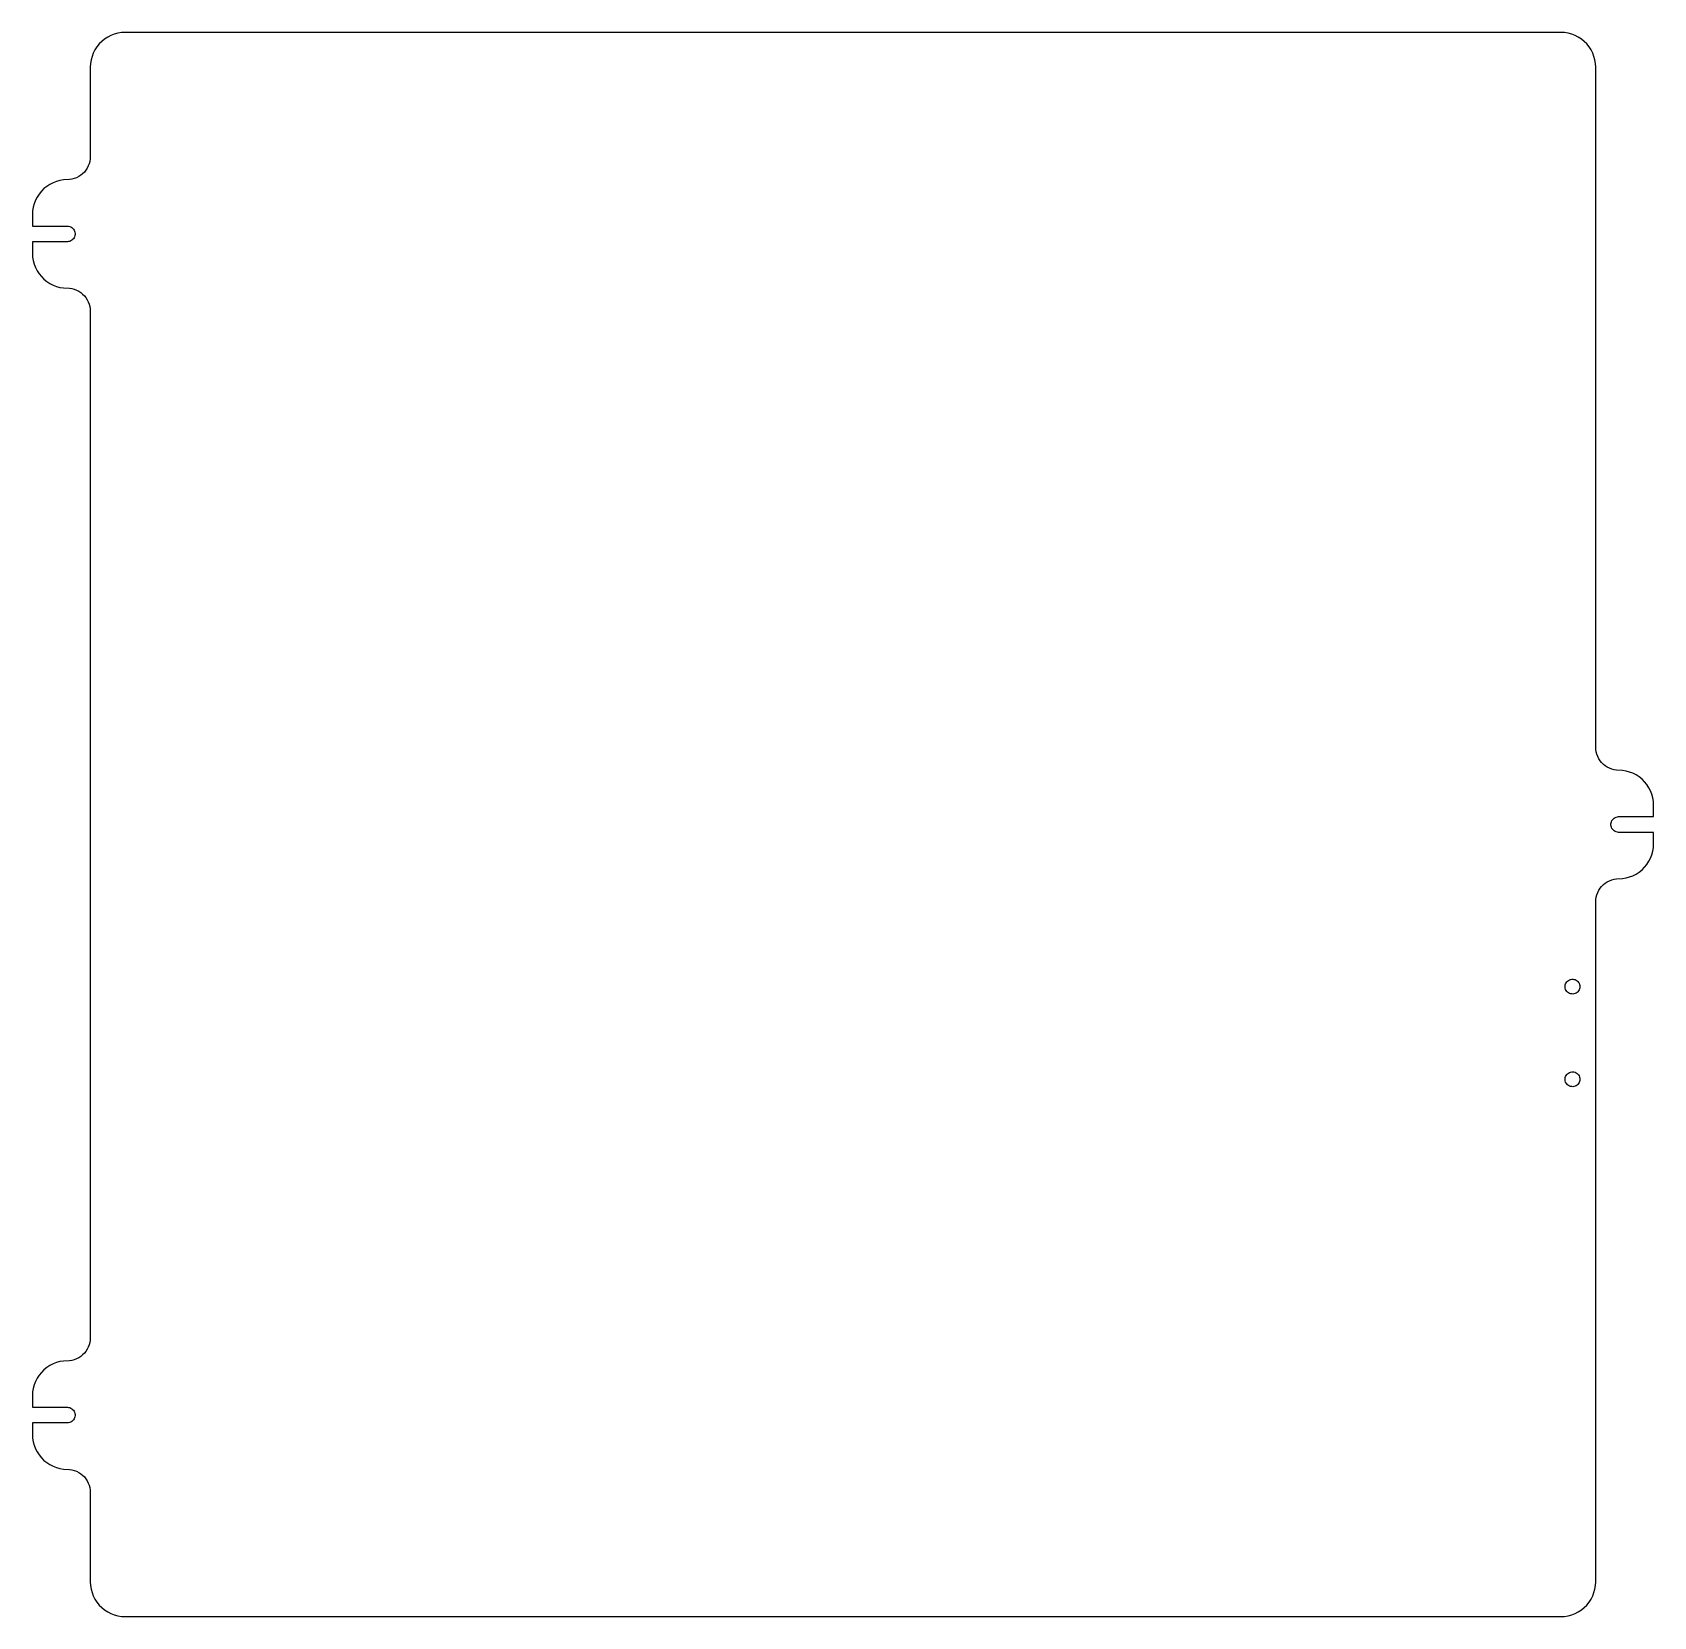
# Model space of a CAD drawing. Header units: metres. Extents: x -175 to 175, y -171 to 171.
import ezdxf

# ---------------------------------------------------------------- set-up
doc = ezdxf.new("R2010")
doc.units = ezdxf.units.M

msp = doc.modelspace()

# ---------------------------------------------------------------- linework, layer by layer
for p, q in [((-160.574, 168.518), (-161.068, 167.908)), ((-160.018, 169.074), (-160.574, 168.518)), ((-159.408, 169.568), (-160.018, 169.074)), ((-158.75, 169.995), (-159.408, 169.568)), ((-158.051, 170.352), (-158.75, 169.995)), ((-157.318, 170.633), (-158.051, 170.352)), ((-156.559, 170.836), (-157.318, 170.633)), ((-155.784, 170.959), (-156.559, 170.836)), ((-155, 171), (-155.784, 170.959)), ((155, 171), (-155, 171)), ((155.784, 170.959), (155, 171)), ((156.559, 170.836), (155.784, 170.959)), ((157.318, 170.633), (156.559, 170.836)), ((158.051, 170.352), (157.318, 170.633)), ((158.75, 169.995), (158.051, 170.352)), ((159.408, 169.568), (158.75, 169.995)), ((160.018, 169.074), (159.408, 169.568)), ((160.574, 168.518), (160.018, 169.074)), ((161.068, 167.908), (160.574, 168.518)), ((-162.336, 165.059), (-162.459, 164.284)), ((-162.133, 165.818), (-162.336, 165.059)), ((-161.852, 166.551), (-162.133, 165.818)), ((-161.495, 167.25), (-161.852, 166.551)), ((-161.068, 167.908), (-161.495, 167.25)), ((161.495, 167.25), (161.068, 167.908)), ((161.852, 166.551), (161.495, 167.25)), ((162.133, 165.818), (161.852, 166.551)), ((162.336, 165.059), (162.133, 165.818)), ((162.459, 164.284), (162.336, 165.059)), ((-162.459, 164.284), (-162.5, 163.5)), ((-162.5, 163.5), (-162.5, 144.2)), ((162.5, 163.5), (162.459, 164.284)), ((162.5, 16.7), (162.5, 163.5)), ((-162.527, 143.677), (-162.609, 143.16)), ((-162.5, 144.2), (-162.527, 143.677)), ((-164.561, 140.155), (-165, 139.87)), ((-164.154, 140.484), (-164.561, 140.155)), ((-163.784, 140.854), (-164.154, 140.484)), ((-163.455, 141.261), (-163.784, 140.854)), ((-163.17, 141.7), (-163.455, 141.261)), ((-162.932, 142.166), (-163.17, 141.7)), ((-162.745, 142.655), (-162.932, 142.166)), ((-162.609, 143.16), (-162.745, 142.655)), ((-173.074, 136.718), (-173.568, 136.108)), ((-172.518, 137.274), (-173.074, 136.718)), ((-171.908, 137.768), (-172.518, 137.274)), ((-171.25, 138.195), (-171.908, 137.768)), ((-170.551, 138.552), (-171.25, 138.195)), ((-169.818, 138.833), (-170.551, 138.552)), ((-169.059, 139.036), (-169.818, 138.833)), ((-168.284, 139.159), (-169.059, 139.036)), ((-166.977, 139.227), (-168.284, 139.159)), ((-166.46, 139.309), (-166.977, 139.227)), ((-165.955, 139.445), (-166.46, 139.309)), ((-165.466, 139.632), (-165.955, 139.445)), ((-165, 139.87), (-165.466, 139.632)), ((-174.836, 133.259), (-174.959, 132.484)), ((-174.633, 134.018), (-174.836, 133.259)), ((-174.352, 134.751), (-174.633, 134.018)), ((-173.995, 135.45), (-174.352, 134.751)), ((-173.568, 136.108), (-173.995, 135.45)), ((-174.959, 132.484), (-175, 131.7)), ((-175, 131.7), (-175, 129.199)), ((-175, 129.199), (-167.438, 129.199)), ((-167.438, 129.199), (-167.191, 129.172)), ((-167.191, 129.172), (-166.951, 129.109)), ((-166.951, 129.109), (-166.723, 129.012)), ((-166.723, 129.012), (-166.511, 128.883)), ((-166.511, 126.117), (-166.723, 125.988)), ((-166.511, 128.883), (-166.32, 128.724)), ((-166.32, 126.276), (-166.511, 126.117)), ((-166.32, 128.724), (-166.154, 128.539)), ((-166.154, 126.461), (-166.32, 126.276)), ((-166.154, 128.539), (-166.018, 128.332)), ((-166.018, 126.668), (-166.154, 126.461)), ((-166.018, 128.332), (-165.912, 128.107)), ((-165.912, 126.893), (-166.018, 126.668)), ((-165.912, 128.107), (-165.841, 127.87)), ((-165.841, 127.13), (-165.912, 126.893)), ((-165.841, 127.87), (-165.805, 127.624)), ((-165.805, 127.376), (-165.841, 127.13)), ((-165.805, 127.624), (-165.805, 127.376)), ((-167.438, 125.801), (-175, 125.801)), ((-175, 125.801), (-175, 123.3)), ((-175, 123.3), (-174.959, 122.516)), ((-174.959, 122.516), (-174.836, 121.741)), ((-167.191, 125.828), (-167.438, 125.801)), ((-166.951, 125.891), (-167.191, 125.828)), ((-166.723, 125.988), (-166.951, 125.891)), ((-174.836, 121.741), (-174.633, 120.982)), ((-174.633, 120.982), (-174.352, 120.249)), ((-174.352, 120.249), (-173.995, 119.55)), ((-173.995, 119.55), (-173.568, 118.892)), ((-173.568, 118.892), (-173.074, 118.282)), ((-173.074, 118.282), (-172.518, 117.726)), ((-172.518, 117.726), (-171.908, 117.232)), ((-171.908, 117.232), (-171.25, 116.805)), ((-171.25, 116.805), (-170.551, 116.448)), ((-170.551, 116.448), (-169.818, 116.167)), ((-169.818, 116.167), (-169.059, 115.964)), ((-169.059, 115.964), (-168.284, 115.841)), ((-168.284, 115.841), (-166.977, 115.773)), ((-166.977, 115.773), (-166.46, 115.691)), ((-166.46, 115.691), (-165.955, 115.555)), ((-165.955, 115.555), (-165.466, 115.368)), ((-165.466, 115.368), (-165, 115.13)), ((-165, 115.13), (-164.561, 114.845)), ((-164.561, 114.845), (-164.154, 114.516)), ((-164.154, 114.516), (-163.784, 114.146)), ((-163.784, 114.146), (-163.455, 113.739)), ((-163.455, 113.739), (-163.17, 113.3)), ((-163.17, 113.3), (-162.932, 112.834)), ((-162.932, 112.834), (-162.745, 112.345)), ((-162.745, 112.345), (-162.609, 111.84)), ((-162.609, 111.84), (-162.527, 111.323)), ((-162.527, 111.323), (-162.5, 110.8)), ((-162.5, 110.8), (-162.5, -110.8)), ((162.527, 16.1774), (162.5, 16.7)), ((162.609, 15.6604), (162.527, 16.1774)), ((162.745, 15.1549), (162.609, 15.6604)), ((162.932, 14.6663), (162.745, 15.1549)), ((163.17, 14.2), (162.932, 14.6663)), ((163.455, 13.7611), (163.17, 14.2)), ((163.784, 13.3544), (163.455, 13.7611)), ((164.154, 12.9843), (163.784, 13.3544)), ((164.561, 12.6549), (164.154, 12.9843)), ((165, 12.3699), (164.561, 12.6549)), ((165.466, 12.1323), (165, 12.3699)), ((165.955, 11.9447), (165.466, 12.1323)), ((166.46, 11.8093), (165.955, 11.9447)), ((166.977, 11.7274), (166.46, 11.8093)), ((168.284, 11.6589), (166.977, 11.7274)), ((169.059, 11.5361), (168.284, 11.6589)), ((169.818, 11.3329), (169.059, 11.5361)), ((170.551, 11.0516), (169.818, 11.3329)), ((171.25, 10.6952), (170.551, 11.0516)), ((171.908, 10.2676), (171.25, 10.6952)), ((172.518, 9.77357), (171.908, 10.2676)), ((173.074, 9.21848), (172.518, 9.77357)), ((173.568, 8.60838), (173.074, 9.21848)), ((173.995, 7.95), (173.568, 8.60838)), ((174.352, 7.25052), (173.995, 7.95)), ((174.633, 6.51762), (174.352, 7.25052)), ((174.836, 5.75932), (174.633, 6.51762)), ((174.959, 4.98396), (174.836, 5.75932)), ((175, 4.2), (174.959, 4.98396)), ((175, 1.69885), (175, 4.2)), ((165.805, 0.12408), (165.841, 0.36963)), ((165.805, -0.12408), (165.805, 0.12408)), ((165.841, 0.36963), (165.912, 0.60728)), ((165.912, 0.60728), (166.018, 0.832)), ((166.018, 0.832), (166.154, 1.03899)), ((166.154, 1.03899), (166.32, 1.22383)), ((166.32, 1.22383), (166.511, 1.38258)), ((166.511, 1.38258), (166.723, 1.51187)), ((166.723, 1.51187), (166.951, 1.60893)), ((166.951, 1.60893), (167.191, 1.67171)), ((167.191, 1.67171), (167.438, 1.69885)), ((167.438, 1.69885), (175, 1.69885)), ((165.841, -0.36963), (165.805, -0.12408)), ((165.912, -0.60728), (165.841, -0.36963)), ((166.018, -0.832), (165.912, -0.60728)), ((166.154, -1.03899), (166.018, -0.832)), ((166.32, -1.22383), (166.154, -1.03899)), ((166.511, -1.38258), (166.32, -1.22383)), ((166.723, -1.51187), (166.511, -1.38258)), ((166.951, -1.60893), (166.723, -1.51187)), ((167.191, -1.67171), (166.951, -1.60893)), ((167.438, -1.69885), (167.191, -1.67171)), ((175, -1.69885), (167.438, -1.69885)), ((175, -4.2), (175, -1.69885)), ((174.352, -7.25052), (174.633, -6.51762)), ((174.633, -6.51762), (174.836, -5.75932)), ((174.836, -5.75932), (174.959, -4.98396)), ((174.959, -4.98396), (175, -4.2)), ((171.25, -10.6952), (171.908, -10.2676)), ((171.908, -10.2676), (172.518, -9.77357)), ((172.518, -9.77357), (173.074, -9.21848)), ((173.074, -9.21848), (173.568, -8.60838)), ((173.568, -8.60838), (173.995, -7.95)), ((173.995, -7.95), (174.352, -7.25052)), ((163.17, -14.2), (163.455, -13.7611)), ((163.455, -13.7611), (163.784, -13.3544)), ((163.784, -13.3544), (164.154, -12.9843)), ((164.154, -12.9843), (164.561, -12.6549)), ((164.561, -12.6549), (165, -12.3699)), ((165, -12.3699), (165.466, -12.1323)), ((165.466, -12.1323), (165.955, -11.9447)), ((165.955, -11.9447), (166.46, -11.8093)), ((166.46, -11.8093), (166.977, -11.7274)), ((166.977, -11.7274), (168.284, -11.6589)), ((168.284, -11.6589), (169.059, -11.5361)), ((169.059, -11.5361), (169.818, -11.3329)), ((169.818, -11.3329), (170.551, -11.0516)), ((170.551, -11.0516), (171.25, -10.6952)), ((162.5, -16.7), (162.527, -16.1774)), ((162.5, -163.5), (162.5, -16.7)), ((162.527, -16.1774), (162.609, -15.6604)), ((162.609, -15.6604), (162.745, -15.1549)), ((162.745, -15.1549), (162.932, -14.6663)), ((162.932, -14.6663), (163.17, -14.2)), ((155.905, -34.8775), (155.942, -34.6354)), ((155.905, -35.1225), (155.905, -34.8775)), ((155.942, -34.6354), (156.016, -34.4019)), ((156.016, -34.4019), (156.125, -34.1824)), ((156.125, -34.1824), (156.266, -33.982)), ((156.266, -33.982), (156.435, -33.8055)), ((156.435, -33.8055), (156.63, -33.657)), ((156.63, -33.657), (156.845, -33.54)), ((156.845, -33.54), (157.076, -33.4572)), ((157.076, -33.4572), (157.317, -33.4106)), ((157.317, -33.4106), (157.561, -33.4012)), ((157.561, -33.4012), (157.805, -33.4293)), ((157.805, -33.4293), (158.041, -33.4942)), ((158.041, -33.4942), (158.264, -33.5944)), ((158.264, -33.5944), (158.47, -33.7275)), ((158.47, -33.7275), (158.653, -33.8905)), ((158.653, -33.8905), (158.809, -34.0795)), ((158.809, -34.0795), (158.934, -34.29)), ((158.934, -34.29), (159.025, -34.5172)), ((159.025, -34.5172), (159.081, -34.7558)), ((159.081, -34.7558), (159.1, -35)), ((159.1, -35), (159.081, -35.2442)), ((155.942, -35.3646), (155.905, -35.1225)), ((156.016, -35.5981), (155.942, -35.3646)), ((156.125, -35.8176), (156.016, -35.5981)), ((156.266, -36.018), (156.125, -35.8176)), ((156.435, -36.1945), (156.266, -36.018)), ((156.63, -36.343), (156.435, -36.1945)), ((156.845, -36.46), (156.63, -36.343)), ((157.076, -36.5428), (156.845, -36.46)), ((157.317, -36.5894), (157.076, -36.5428)), ((157.561, -36.5988), (157.317, -36.5894)), ((157.805, -36.5707), (157.561, -36.5988)), ((158.041, -36.5058), (157.805, -36.5707)), ((158.264, -36.4056), (158.041, -36.5058)), ((158.47, -36.2725), (158.264, -36.4056)), ((158.653, -36.1095), (158.47, -36.2725)), ((158.809, -35.9205), (158.653, -36.1095)), ((158.934, -35.7099), (158.809, -35.9205)), ((159.025, -35.4827), (158.934, -35.7099)), ((159.081, -35.2442), (159.025, -35.4827)), ((155.905, -54.8775), (155.942, -54.6354)), ((155.905, -55.1225), (155.905, -54.8775)), ((155.942, -55.3646), (155.905, -55.1225)), ((155.942, -54.6354), (156.016, -54.4019)), ((156.016, -55.5981), (155.942, -55.3646)), ((156.016, -54.4019), (156.125, -54.1824)), ((156.125, -55.8176), (156.016, -55.5981)), ((156.125, -54.1824), (156.266, -53.982)), ((156.266, -56.018), (156.125, -55.8176)), ((156.266, -53.982), (156.435, -53.8055)), ((156.435, -53.8055), (156.63, -53.657)), ((156.63, -53.657), (156.845, -53.54)), ((156.845, -53.54), (157.076, -53.4572)), ((157.076, -53.4572), (157.317, -53.4106)), ((157.317, -53.4106), (157.561, -53.4012)), ((157.561, -53.4012), (157.805, -53.4293)), ((157.805, -53.4293), (158.041, -53.4942)), ((158.041, -53.4942), (158.264, -53.5944)), ((158.264, -53.5944), (158.47, -53.7275)), ((158.47, -53.7275), (158.653, -53.8905)), ((158.653, -53.8905), (158.809, -54.0795)), ((158.809, -55.9205), (158.653, -56.1095)), ((158.809, -54.0795), (158.934, -54.29)), ((158.934, -55.7099), (158.809, -55.9205)), ((158.934, -54.29), (159.025, -54.5172)), ((159.025, -55.4827), (158.934, -55.7099)), ((159.025, -54.5172), (159.081, -54.7558)), ((159.081, -55.2442), (159.025, -55.4827)), ((159.081, -54.7558), (159.1, -55)), ((159.1, -55), (159.081, -55.2442)), ((156.435, -56.1945), (156.266, -56.018)), ((156.63, -56.343), (156.435, -56.1945)), ((156.845, -56.46), (156.63, -56.343)), ((157.076, -56.5428), (156.845, -56.46)), ((157.317, -56.5894), (157.076, -56.5428)), ((157.561, -56.5988), (157.317, -56.5894)), ((157.805, -56.5707), (157.561, -56.5988)), ((158.041, -56.5058), (157.805, -56.5707)), ((158.264, -56.4056), (158.041, -56.5058)), ((158.47, -56.2725), (158.264, -56.4056)), ((158.653, -56.1095), (158.47, -56.2725)), ((-162.609, -111.84), (-162.745, -112.345)), ((-162.527, -111.323), (-162.609, -111.84)), ((-162.5, -110.8), (-162.527, -111.323)), ((-165.466, -115.368), (-165.955, -115.555)), ((-165, -115.13), (-165.466, -115.368)), ((-164.561, -114.845), (-165, -115.13)), ((-164.154, -114.516), (-164.561, -114.845)), ((-163.784, -114.146), (-164.154, -114.516)), ((-163.455, -113.739), (-163.784, -114.146)), ((-163.17, -113.3), (-163.455, -113.739)), ((-162.932, -112.834), (-163.17, -113.3)), ((-162.745, -112.345), (-162.932, -112.834)), ((-173.568, -118.892), (-173.995, -119.55)), ((-173.074, -118.282), (-173.568, -118.892)), ((-172.518, -117.726), (-173.074, -118.282)), ((-171.908, -117.232), (-172.518, -117.726)), ((-171.25, -116.805), (-171.908, -117.232)), ((-170.551, -116.448), (-171.25, -116.805)), ((-169.818, -116.167), (-170.551, -116.448)), ((-169.059, -115.964), (-169.818, -116.167)), ((-168.284, -115.841), (-169.059, -115.964)), ((-166.977, -115.773), (-168.284, -115.841)), ((-166.46, -115.691), (-166.977, -115.773)), ((-165.955, -115.555), (-166.46, -115.691)), ((-174.836, -121.741), (-174.959, -122.516)), ((-174.633, -120.982), (-174.836, -121.741)), ((-174.352, -120.249), (-174.633, -120.982)), ((-173.995, -119.55), (-174.352, -120.249)), ((-174.959, -122.516), (-175, -123.3)), ((-175, -123.3), (-175, -125.801)), ((-175, -125.801), (-167.438, -125.801)), ((-167.438, -125.801), (-167.191, -125.828)), ((-167.191, -125.828), (-166.951, -125.891)), ((-166.951, -125.891), (-166.723, -125.988)), ((-166.723, -125.988), (-166.511, -126.117)), ((-167.438, -129.199), (-175, -129.199)), ((-175, -129.199), (-175, -131.7)), ((-167.191, -129.172), (-167.438, -129.199)), ((-166.951, -129.109), (-167.191, -129.172)), ((-166.723, -129.012), (-166.951, -129.109)), ((-166.511, -128.883), (-166.723, -129.012)), ((-166.511, -126.117), (-166.32, -126.276)), ((-166.32, -128.724), (-166.511, -128.883)), ((-166.32, -126.276), (-166.154, -126.461)), ((-166.154, -128.539), (-166.32, -128.724)), ((-166.154, -126.461), (-166.018, -126.668)), ((-166.018, -128.332), (-166.154, -128.539)), ((-166.018, -126.668), (-165.912, -126.893)), ((-165.912, -128.107), (-166.018, -128.332)), ((-165.912, -126.893), (-165.841, -127.13)), ((-165.841, -127.87), (-165.912, -128.107)), ((-165.841, -127.13), (-165.805, -127.376)), ((-165.805, -127.624), (-165.841, -127.87)), ((-165.805, -127.376), (-165.805, -127.624)), ((-175, -131.7), (-174.959, -132.484)), ((-174.959, -132.484), (-174.836, -133.259)), ((-174.836, -133.259), (-174.633, -134.018)), ((-174.633, -134.018), (-174.352, -134.751)), ((-174.352, -134.751), (-173.995, -135.45)), ((-173.995, -135.45), (-173.568, -136.108)), ((-173.568, -136.108), (-173.074, -136.718)), ((-173.074, -136.718), (-172.518, -137.274)), ((-172.518, -137.274), (-171.908, -137.768)), ((-171.908, -137.768), (-171.25, -138.195)), ((-171.25, -138.195), (-170.551, -138.552)), ((-170.551, -138.552), (-169.818, -138.833)), ((-169.818, -138.833), (-169.059, -139.036)), ((-169.059, -139.036), (-168.284, -139.159)), ((-168.284, -139.159), (-166.977, -139.227)), ((-166.977, -139.227), (-166.46, -139.309)), ((-166.46, -139.309), (-165.955, -139.445)), ((-165.955, -139.445), (-165.466, -139.632)), ((-165.466, -139.632), (-165, -139.87)), ((-165, -139.87), (-164.561, -140.155)), ((-164.561, -140.155), (-164.154, -140.484)), ((-164.154, -140.484), (-163.784, -140.854)), ((-163.784, -140.854), (-163.455, -141.261)), ((-163.455, -141.261), (-163.17, -141.7)), ((-163.17, -141.7), (-162.932, -142.166)), ((-162.932, -142.166), (-162.745, -142.655)), ((-162.745, -142.655), (-162.609, -143.16)), ((-162.609, -143.16), (-162.527, -143.677)), ((-162.527, -143.677), (-162.5, -144.2)), ((-162.5, -144.2), (-162.5, -163.5)), ((-162.5, -163.5), (-162.459, -164.284)), ((-162.459, -164.284), (-162.336, -165.059)), ((162.336, -165.059), (162.459, -164.284)), ((162.459, -164.284), (162.5, -163.5)), ((-162.336, -165.059), (-162.133, -165.818)), ((-162.133, -165.818), (-161.852, -166.551)), ((-161.852, -166.551), (-161.495, -167.25)), ((-161.495, -167.25), (-161.068, -167.908)), ((-161.068, -167.908), (-160.574, -168.518)), ((160.574, -168.518), (161.068, -167.908)), ((161.068, -167.908), (161.495, -167.25)), ((161.495, -167.25), (161.852, -166.551)), ((161.852, -166.551), (162.133, -165.818)), ((162.133, -165.818), (162.336, -165.059)), ((-160.574, -168.518), (-160.018, -169.074)), ((-160.018, -169.074), (-159.408, -169.568)), ((-159.408, -169.568), (-158.75, -169.995)), ((-158.75, -169.995), (-158.051, -170.352)), ((-158.051, -170.352), (-157.318, -170.633)), ((-157.318, -170.633), (-156.559, -170.836)), ((-156.559, -170.836), (-155.784, -170.959)), ((-155.784, -170.959), (-155, -171)), ((-155, -171), (155, -171)), ((155, -171), (155.784, -170.959)), ((155.784, -170.959), (156.559, -170.836)), ((156.559, -170.836), (157.318, -170.633)), ((157.318, -170.633), (158.051, -170.352)), ((158.051, -170.352), (158.75, -169.995)), ((158.75, -169.995), (159.408, -169.568)), ((159.408, -169.568), (160.018, -169.074)), ((160.018, -169.074), (160.574, -168.518))]:
    msp.add_line(p, q)

doc.saveas('drawing.dxf')
